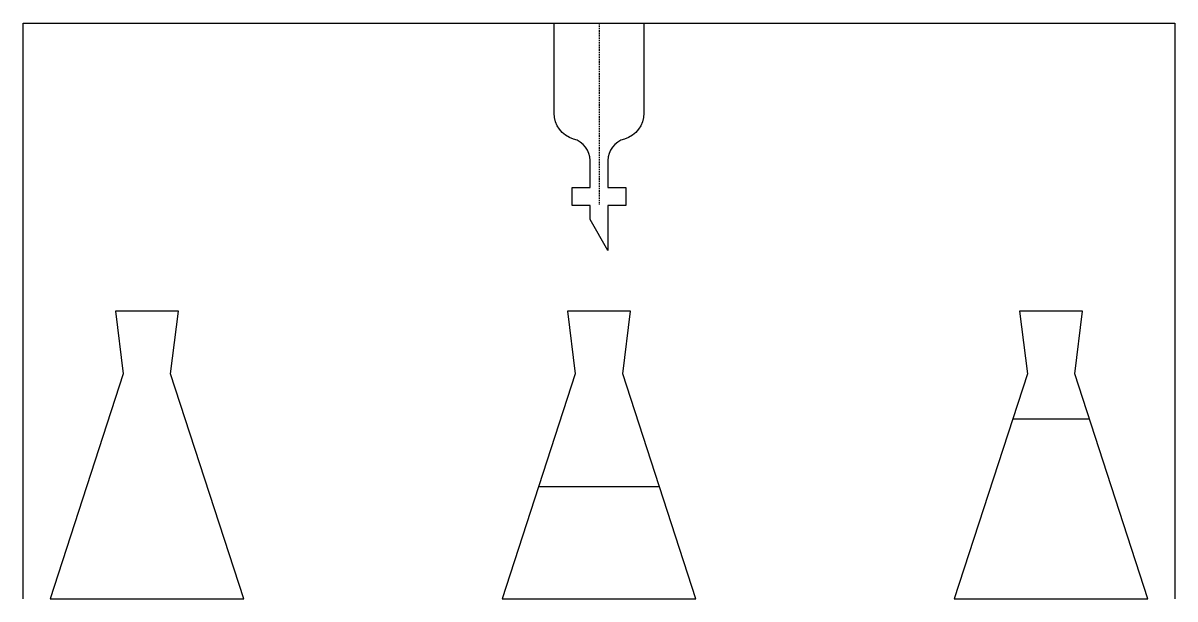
# Model space of a CAD drawing. Header units: millimetres. Extents: x -3 to 125, y 0 to 64.
import ezdxf

# ---------------------------------------------------------------- set-up
doc = ezdxf.new("R2010")
doc.units = ezdxf.units.MM
doc.linetypes.add('DASHED', pattern=[0.2067, 0.1654, -0.0413])

msp = doc.modelspace()

# ---------------------------------------------------------------- linework, layer by layer
at = {"color": 190, "linetype": 'DASHED', "lineweight": 25, "true_color": 0x8018ff}
msp.add_line((61, 64), (61, 43.79), dxfattribs=at)
for p, q in [((64.5, 32), (57.5, 32)), ((57.5, 32), (58.36, 25)), ((63.64, 25), (64.5, 32)), ((114.74, 32), (107.74, 32)), ((107.74, 32), (108.6, 25)), ((113.88, 25), (114.74, 32)), ((58.36, 25), (50.24, 0)), ((71.76, 0), (63.64, 25)), ((108.6, 25), (100.47, 0)), ((122, 0), (113.88, 25)), ((106.97, 20), (115.5, 20)), ((54.3, 12.5), (67.7, 12.5)), ((50.24, 0), (71.76, 0)), ((100.47, 0), (122, 0))]:
    msp.add_line(p, q)
msp.add_lwpolyline([(-3, 0), (-3, 64), (125, 64), (125, 0)])
msp.add_lwpolyline([(60, 42.17), (60, 43.71), (58, 43.71), (58, 45.71), (60, 45.71), (60, 48.71, 0.335437), (58.18, 51.11, -0.335437), (56, 54), (56, 64), (66, 64), (66, 54, -0.335437), (63.82, 51.11, 0.335437), (62, 48.71), (62, 45.71), (64, 45.71), (64, 43.71), (62, 43.71), (62, 42.17), (62, 38.71)], format="xyb", close=True)
msp.add_lwpolyline([(0, 0), (21.53, 0), (13.4, 25), (14.26, 32), (7.26, 32), (8.12, 25)], close=True)

doc.saveas('drawing.dxf')
